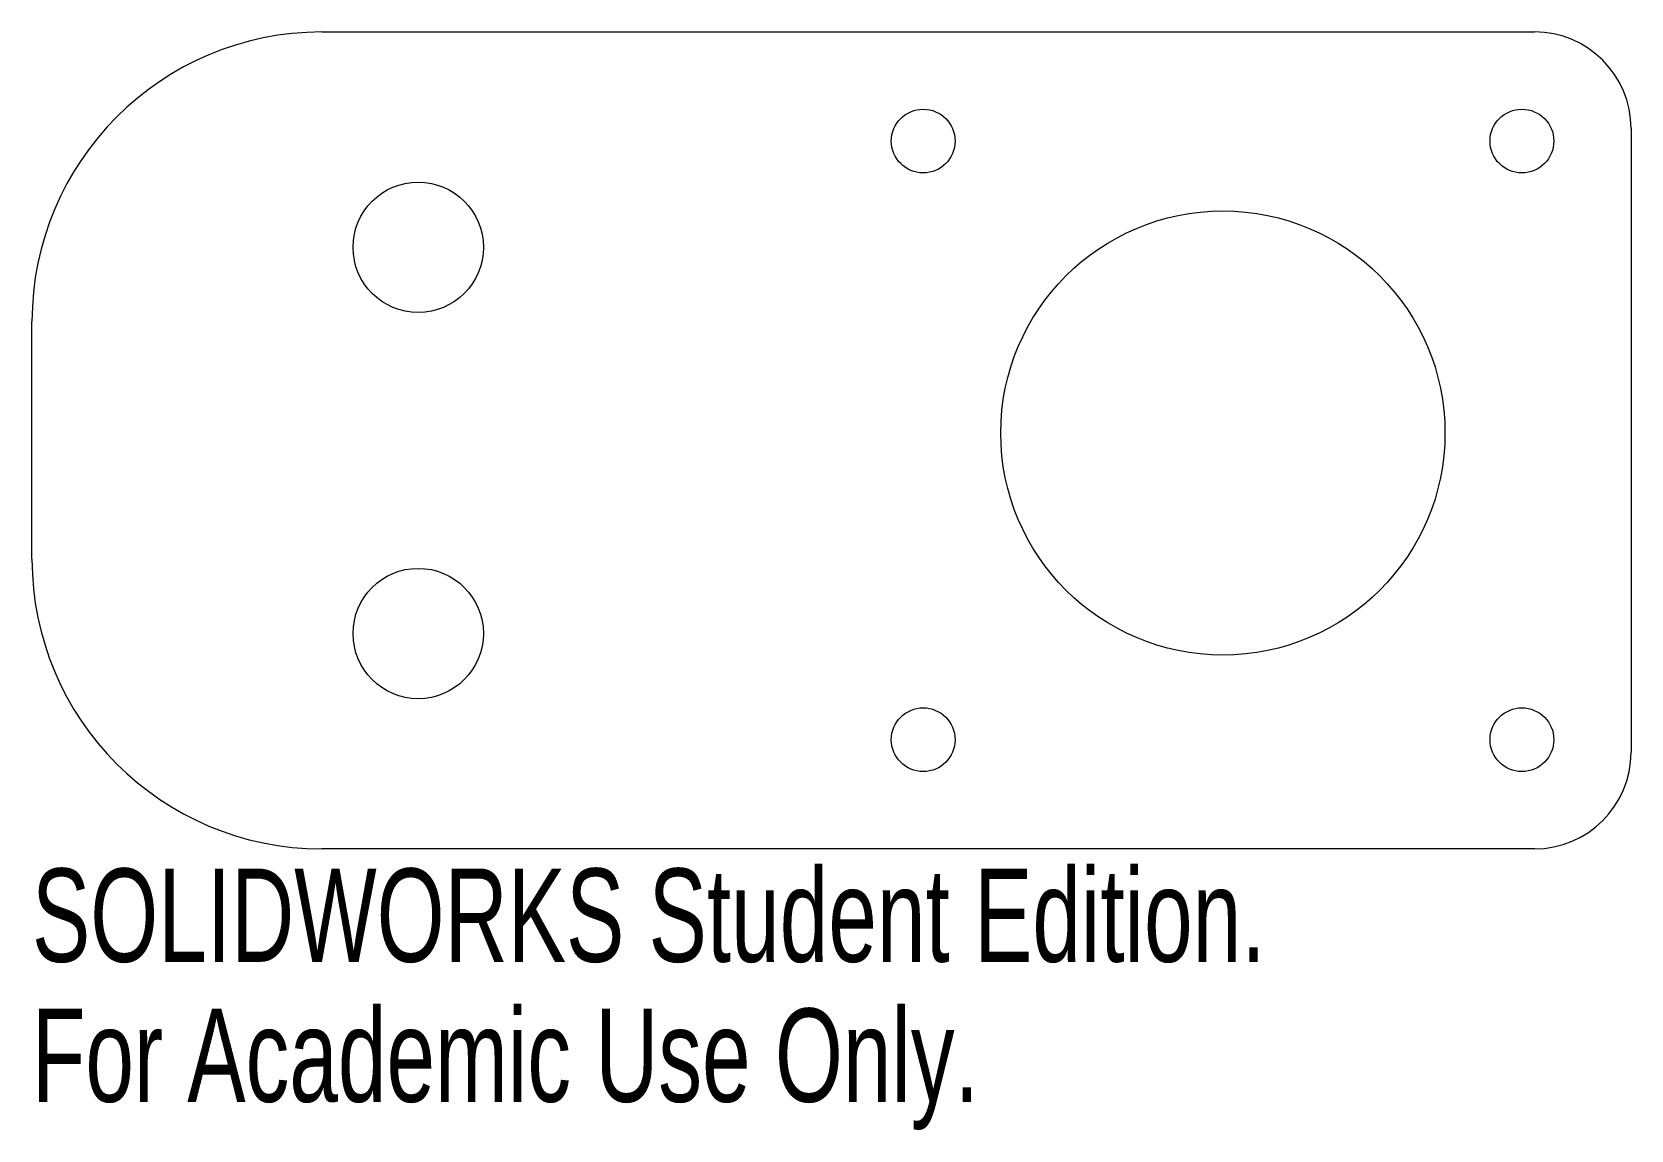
# Model space of a CAD drawing. Header units: inches. Extents: x -3.06 to 0.2, y -2.24 to 0.
import ezdxf

# ---------------------------------------------------------------- set-up
doc = ezdxf.new("R2010")
doc.units = ezdxf.units.IN
doc.header["$MEASUREMENT"] = 0
doc.styles.add('SLDTEXTSTYLE0', font='TXT', dxfattribs={"width": 0.7})

msp = doc.modelspace()

# ---------------------------------------------------------------- linework, layer by layer
at = {"color": 7, "linetype": 'Continuous', "lineweight": 15}
for p, q in [((-2.4724, 0), (0, 0)), ((0.1969, -0.1969), (0.1969, -1.4685)), ((-3.063, -1.0748), (-3.063, -0.5906)), ((0, -1.6654), (-2.4724, -1.6654))]:
    msp.add_line(p, q, dxfattribs=at)
for centre, radius in [((-1.2461, -0.2224), 0.065), ((-0.0256, -0.2224), 0.065), ((-2.2756, -0.439), 0.1329), ((-0.6352, -0.8176), 0.4528), ((-2.2756, -1.2264), 0.1329), ((-1.2461, -1.4429), 0.065), ((-0.0256, -1.4429), 0.065)]:
    msp.add_circle(centre, radius, dxfattribs=at)
for centre, radius, start, end in [((-2.4724, -0.5906), 0.5906, 90, 180), ((0, -0.1969), 0.1969, 0, 90), ((-2.4724, -1.0748), 0.5906, 180, 270), ((0, -1.4685), 0.1969, 270, 0)]:
    msp.add_arc(centre, radius, start, end, dxfattribs=at)

# ---------------------------------------------------------------- texts
at = {"color": 7, "linetype": 'Continuous', "char_height": 0.1903, "attachment_point": 1, "style": 'SLDTEXTSTYLE0'}
for s, insert in [('SOLIDWORKS Student Edition.', (-3.063, -1.7055)), ('For Academic Use Only.', (-3.063, -1.9909))]:
    msp.add_mtext(s, dxfattribs=dict(at, insert=insert))

doc.saveas('drawing.dxf')
